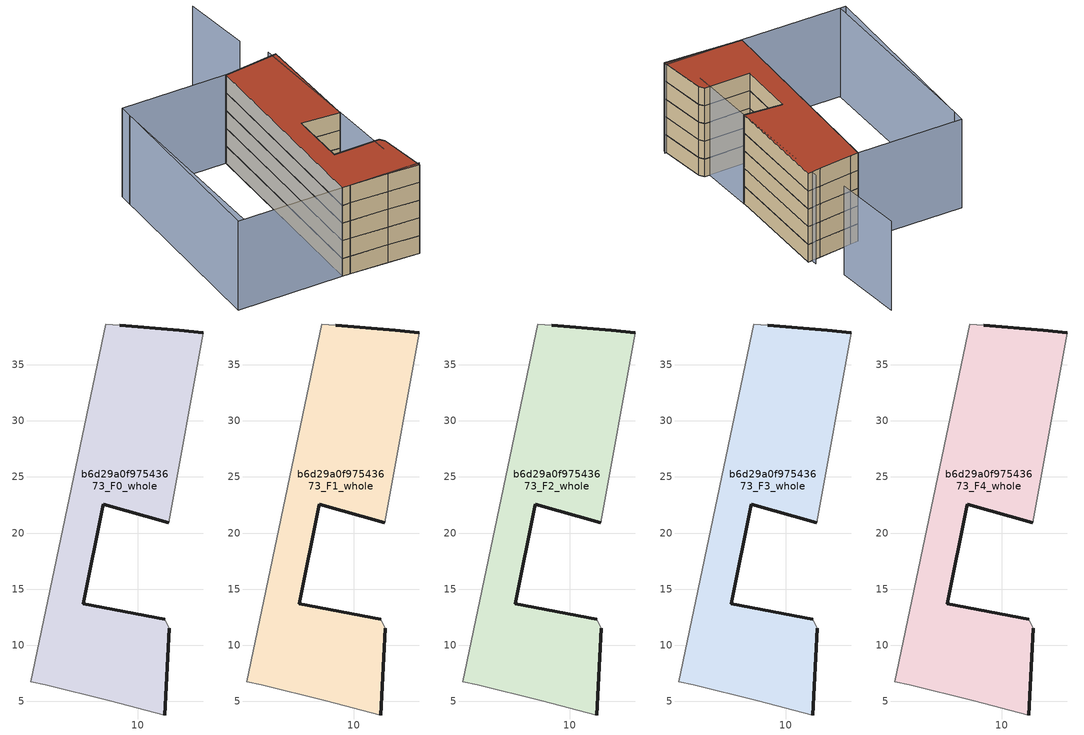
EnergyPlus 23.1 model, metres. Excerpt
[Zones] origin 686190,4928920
b6d29a0f97543673_F0_whole
 floor ground (EU_floor_Construction): 12.41,3.79 12.81,11.52 12.4,12.33 5.18,13.72 6.92,22.56 12.78,20.91 15.85,37.87 13.7,38.06 8.43,38.52 7.15,38.63 0.48,6.75 1.75,6.47 7.54,5.05 z0
 wall outside (EU_wall_Construction): 8.43,38.52 13.7,38.06 15.85,37.87 / 12.78,20.91 6.92,22.56 5.18,13.72 12.4,12.33 / 12.81,11.52 12.41,3.79 z0:3
 wall adiabatic (EU_wall_Construction): 12.41,3.79 7.54,5.05 1.75,6.47 0.48,6.75 7.15,38.63 8.43,38.52 / 15.85,37.87 12.78,20.91 / 12.4,12.33 12.81,11.52 z0:3
b6d29a0f97543673_F1_whole
 floor to b6d29a0f97543673_F0_whole (EU_floor_Construction): 12.41,3.79 12.81,11.52 12.4,12.33 5.18,13.72 6.92,22.56 12.78,20.91 15.85,37.87 13.7,38.06 8.43,38.52 7.15,38.63 0.48,6.75 1.75,6.47 7.54,5.05 z3
 wall outside (EU_wall_Construction): 8.43,38.52 13.7,38.06 15.85,37.87 / 12.78,20.91 6.92,22.56 5.18,13.72 12.4,12.33 / 12.81,11.52 12.41,3.79 z3:6
 wall adiabatic (EU_wall_Construction): 12.41,3.79 7.54,5.05 1.75,6.47 0.48,6.75 7.15,38.63 8.43,38.52 / 15.85,37.87 12.78,20.91 / 12.4,12.33 12.81,11.52 z3:6
b6d29a0f97543673_F2_whole
 floor to b6d29a0f97543673_F1_whole (EU_floor_Construction): 12.41,3.79 12.81,11.52 12.4,12.33 5.18,13.72 6.92,22.56 12.78,20.91 15.85,37.87 13.7,38.06 8.43,38.52 7.15,38.63 0.48,6.75 1.75,6.47 7.54,5.05 z6
 wall outside (EU_wall_Construction): 8.43,38.52 13.7,38.06 15.85,37.87 / 12.78,20.91 6.92,22.56 5.18,13.72 12.4,12.33 / 12.81,11.52 12.41,3.79 z6:9
 wall adiabatic (EU_wall_Construction): 12.41,3.79 7.54,5.05 1.75,6.47 0.48,6.75 7.15,38.63 8.43,38.52 / 15.85,37.87 12.78,20.91 / 12.4,12.33 12.81,11.52 z6:9
b6d29a0f97543673_F3_whole
 floor to b6d29a0f97543673_F2_whole (EU_floor_Construction): 12.41,3.79 12.81,11.52 12.4,12.33 5.18,13.72 6.92,22.56 12.78,20.91 15.85,37.87 13.7,38.06 8.43,38.52 7.15,38.63 0.48,6.75 1.75,6.47 7.54,5.05 z9
 wall outside (EU_wall_Construction): 8.43,38.52 13.7,38.06 15.85,37.87 / 12.78,20.91 6.92,22.56 5.18,13.72 12.4,12.33 / 12.81,11.52 12.41,3.79 z9:12
 wall adiabatic (EU_wall_Construction): 12.41,3.79 7.54,5.05 1.75,6.47 0.48,6.75 7.15,38.63 8.43,38.52 / 15.85,37.87 12.78,20.91 / 12.4,12.33 12.81,11.52 z9:12
b6d29a0f97543673_F4_whole
 floor to b6d29a0f97543673_F3_whole (EU_floor_Construction): 12.41,3.79 12.81,11.52 12.4,12.33 5.18,13.72 6.92,22.56 12.78,20.91 15.85,37.87 13.7,38.06 8.43,38.52 7.15,38.63 0.48,6.75 1.75,6.47 7.54,5.05 z12
 wall outside (EU_wall_Construction): 8.43,38.52 13.7,38.06 15.85,37.87 / 12.78,20.91 6.92,22.56 5.18,13.72 12.4,12.33 / 12.81,11.52 12.41,3.79 z12:15
 wall adiabatic (EU_wall_Construction): 12.41,3.79 7.54,5.05 1.75,6.47 0.48,6.75 7.15,38.63 8.43,38.52 / 15.85,37.87 12.78,20.91 / 12.4,12.33 12.81,11.52 z12:15
 roof outside (EU_roof_Construction): 15.85,37.87 12.78,20.91 6.92,22.56 5.18,13.72 12.4,12.33 12.81,11.52 12.41,3.79 7.54,5.05 1.75,6.47 0.48,6.75 7.15,38.63 8.43,38.52 13.7,38.06 z15
shading: 1.74,6.47 12.74,4.22 / 11.28,10.1 15.28,38.86 / -9.71,40 -15,10.24 / 14.16,43.54 15.13,54.51 / 7.15,38.63 0.48,6.75 / 0.48,6.75 -15.95,10.18 / -15.95,10.18 -9.28,42.06 / -9.28,42.06 7.15,38.63 z0:15
[Building]
EU S2 Campaign: North Axis=0; Terrain=City; Solar Distribution=FullExterior
[Site:Location]
Bologna: Latitude=44.5; Longitude=11.25; Time Zone=1; Elevation=37
[SizingPeriod:WeatherFileDays]
AnnualSizingPeriod: Begin Month=1; Begin Day of Month=1; End Month=12; End Day of Month=31; Day of Week for Start Day=Monday; Use Weather File Daylight Saving Period=No; Use Weather File Rain and Snow Indicators=No
[MATERIAL]
EU_InternalMass_Material: Roughness=MediumRough; Thickness=0.1; Conductivity=1; Density=1800; Specific Heat=900; Thermal Absorptance=0.9; Solar Absorptance=0.7; Visible Absorptance=0.7
[MATERIAL:NOMASS] Roughness=MediumRough; Thermal Absorptance=0.9; Solar Absorptance=0.7; Visible Absorptance=0.7
Name | Thermal Resistance
EU_wall_NoMass | 0.905828
EU_roof_NoMass | 0.37593
EU_floor_NoMass | 0.67114
[CONSTRUCTION]
EU_wall_Construction: EU_wall_NoMass
EU_roof_Construction: EU_roof_NoMass
EU_floor_Construction: EU_floor_NoMass
EU_InternalMass_Construction: EU_InternalMass_Material
[ZONE] Type=1; Multiplier=1; Ceiling Height=autocalculate; Floor Area=autocalculate; Part of Total Floor Area=Yes
Name | Volume
b6d29a0f97543673_F0_whole | 802.676
b6d29a0f97543673_F1_whole; b6d29a0f97543673_F2_whole; b6d29a0f97543673_F3_whole; b6d29a0f97543673_F4_whole | 802.681
[INTERNALMASS] Construction=EU_InternalMass_Construction; Surface Area=267.559
Name | Zone or ZoneList
b6d29a0f97543673_F0_whole_EU_InternalMass | b6d29a0f97543673_F0_whole
b6d29a0f97543673_F1_whole_EU_InternalMass | b6d29a0f97543673_F1_whole
b6d29a0f97543673_F2_whole_EU_InternalMass | b6d29a0f97543673_F2_whole
b6d29a0f97543673_F3_whole_EU_InternalMass | b6d29a0f97543673_F3_whole
b6d29a0f97543673_F4_whole_EU_InternalMass | b6d29a0f97543673_F4_whole
[OTHEREQUIPMENT] Fuel Type=Electricity; Design Level Calculation Method=Watts/Area; Power per Zone Floor Area=1; Fraction Latent=0; Fraction Radiant=0; Fraction Lost=0; Carbon Dioxide Generation Rate=0; EndUse Subcategory=EU_Step8_InternalGains
Name | Zone or ZoneList or Space or SpaceList | Schedule
EU_Step8_InternalGain_b6d29a0f97543673_F0_whole_f000 | b6d29a0f97543673_F0_whole | EU_Step8_GainSchedule_b6d29a0f97543673_F0_whole_f000
EU_Step8_InternalGain_b6d29a0f97543673_F1_whole_f000 | b6d29a0f97543673_F1_whole | EU_Step8_GainSchedule_b6d29a0f97543673_F1_whole_f000
EU_Step8_InternalGain_b6d29a0f97543673_F2_whole_f000 | b6d29a0f97543673_F2_whole | EU_Step8_GainSchedule_b6d29a0f97543673_F2_whole_f000
EU_Step8_InternalGain_b6d29a0f97543673_F3_whole_f000 | b6d29a0f97543673_F3_whole | EU_Step8_GainSchedule_b6d29a0f97543673_F3_whole_f000
EU_Step8_InternalGain_b6d29a0f97543673_F4_whole_f000 | b6d29a0f97543673_F4_whole | EU_Step8_GainSchedule_b6d29a0f97543673_F4_whole_f000
[ZONEVENTILATION:DESIGNFLOWRATE] Schedule=EU_AlwaysOn; Design Flow Rate Calculation Method=AirChanges/Hour; Air Changes per Hour=0.73129; Ventilation Type=Natural; Fan Pressure Rise=0; Fan Total Efficiency=1; Constant Term Coefficient=1; Temperature Term Coefficient=0; Velocity Term Coefficient=0; Velocity Squared Term Coefficient=0; Minimum Indoor Temperature=-100; Maximum Indoor Temperature=100; Delta Temperature=-100; Minimum Outdoor Temperature=-100; Maximum Outdoor Temperature=100; Maximum Wind Speed=40
Name | Zone or ZoneList or Space or SpaceList
EU_ConstantAir_b6d29a0f97543673_F0_whole | b6d29a0f97543673_F0_whole
EU_ConstantAir_b6d29a0f97543673_F1_whole | b6d29a0f97543673_F1_whole
EU_ConstantAir_b6d29a0f97543673_F2_whole | b6d29a0f97543673_F2_whole
EU_ConstantAir_b6d29a0f97543673_F3_whole | b6d29a0f97543673_F3_whole
EU_ConstantAir_b6d29a0f97543673_F4_whole | b6d29a0f97543673_F4_whole
[HVACTEMPLATE:THERMOSTAT] Constant Heating Setpoint=20; Constant Cooling Setpoint=50
EU_HeatOnly_b6d29a0f97543673_F0_whole; EU_HeatOnly_b6d29a0f97543673_F1_whole; EU_HeatOnly_b6d29a0f97543673_F2_whole; EU_HeatOnly_b6d29a0f97543673_F3_whole; EU_HeatOnly_b6d29a0f97543673_F4_whole
[HVACTEMPLATE:ZONE:IDEALLOADSAIRSYSTEM] System Availability Schedule=EU_AlwaysOn; Maximum Heating Supply Air Temperature=50; Minimum Cooling Supply Air Temperature=13; Maximum Heating Supply Air Humidity Ratio=0.0156; Minimum Cooling Supply Air Humidity Ratio=0.0077; Heating Limit=NoLimit; Cooling Limit=NoLimit; Heating Availability Schedule=EU_AlwaysOn; Cooling Availability Schedule=EU_CoolingOff; Dehumidification Control Type=ConstantSensibleHeatRatio; Cooling Sensible Heat Ratio=0.7; Dehumidification Setpoint=60; Humidification Control Type=None; Humidification Setpoint=30; Outdoor Air Method=None; Outdoor Air Flow Rate per Person=0.00944; Outdoor Air Flow Rate per Zone Floor Area=0; Outdoor Air Flow Rate per Zone=0; Demand Controlled Ventilation Type=None; Outdoor Air Economizer Type=NoEconomizer; Heat Recovery Type=None; Sensible Heat Recovery Effectiveness=0.7; Latent Heat Recovery Effectiveness=0.65
Name | Template Thermostat
b6d29a0f97543673_F0_whole | EU_HeatOnly_b6d29a0f97543673_F0_whole
b6d29a0f97543673_F1_whole | EU_HeatOnly_b6d29a0f97543673_F1_whole
b6d29a0f97543673_F2_whole | EU_HeatOnly_b6d29a0f97543673_F2_whole
b6d29a0f97543673_F3_whole | EU_HeatOnly_b6d29a0f97543673_F3_whole
b6d29a0f97543673_F4_whole | EU_HeatOnly_b6d29a0f97543673_F4_whole
[SIZING:ZONE] Zone Cooling Design Supply Air Temperature Input Method=SupplyAirTemperature; Zone Cooling Design Supply Air Temperature=13; Zone Heating Design Supply Air Temperature Input Method=SupplyAirTemperature; Zone Heating Design Supply Air Temperature=50; Zone Cooling Design Supply Air Humidity Ratio=0.008; Zone Heating Design Supply Air Humidity Ratio=0.008; Cooling Design Air Flow Method=DesignDay; Cooling Design Air Flow Rate=0; Cooling Minimum Air Flow per Zone Floor Area=0.000762; Cooling Minimum Air Flow=0; Cooling Minimum Air Flow Fraction=0.2; Heating Design Air Flow Method=DesignDay; Heating Design Air Flow Rate=0; Heating Maximum Air Flow per Zone Floor Area=0.002032; Heating Maximum Air Flow=0.141576; Heating Maximum Air Flow Fraction=0.3; Account for Dedicated Outdoor Air System=No; Dedicated Outdoor Air System Control Strategy=NeutralSupplyAir; Dedicated Outdoor Air Low Setpoint Temperature for Design=autosize; Dedicated Outdoor Air High Setpoint Temperature for Design=autosize; Zone Load Sizing Method=Sensible Load Only No Latent Load; Zone Latent Cooling Design Supply Air Humidity Ratio Input Method=HumidityRatioDifference; Zone Cooling Design Supply Air Humidity Ratio Difference=0.005; Zone Latent Heating Design Supply Air Humidity Ratio Input Method=HumidityRatioDifference; Zone Humidification Design Supply Air Humidity Ratio Difference=0.005
b6d29a0f97543673_F0_whole; b6d29a0f97543673_F1_whole; b6d29a0f97543673_F2_whole; b6d29a0f97543673_F3_whole; b6d29a0f97543673_F4_whole
[SCHEDULE:CONSTANT]
Name | Hourly Value
EU_AlwaysOn | 1
EU_CoolingOff | 0
[SCHEDULE:FILE] Column Number=1; Rows to Skip at Top=0; Number of Hours of Data=8760; Column Separator=Comma; Interpolate to Timestep=No; Minutes per Item=60; Adjust Schedule for Daylight Savings=Yes
Name | File
EU_Step8_GainSchedule_b6d29a0f97543673_F0_whole_f000 | ../../schedules/b6d29a0f97543673/b6d29a0f97543673_F0_whole_f000_gain.csv
EU_Step8_GainSchedule_b6d29a0f97543673_F1_whole_f000 | ../../schedules/b6d29a0f97543673/b6d29a0f97543673_F1_whole_f000_gain.csv
EU_Step8_GainSchedule_b6d29a0f97543673_F2_whole_f000 | ../../schedules/b6d29a0f97543673/b6d29a0f97543673_F2_whole_f000_gain.csv
EU_Step8_GainSchedule_b6d29a0f97543673_F3_whole_f000 | ../../schedules/b6d29a0f97543673/b6d29a0f97543673_F3_whole_f000_gain.csv
EU_Step8_GainSchedule_b6d29a0f97543673_F4_whole_f000 | ../../schedules/b6d29a0f97543673/b6d29a0f97543673_F4_whole_f000_gain.csv
